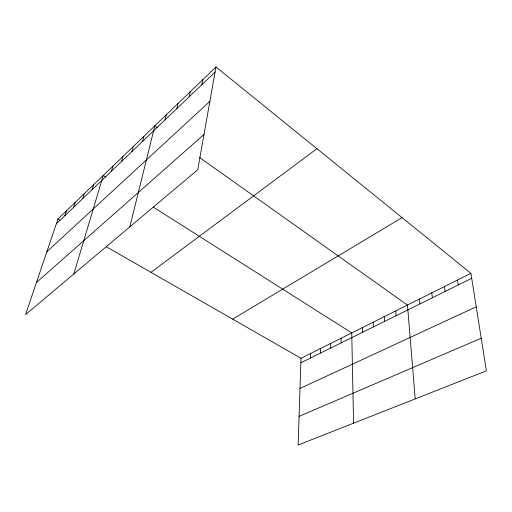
<?xml version="1.0" encoding="UTF-8"?>
<svg xmlns="http://www.w3.org/2000/svg" width="512" height="512" viewBox="0 0 512 512"><rect width="100%" height="100%" fill="white"/><g stroke="black" fill="none" stroke-linecap="round" stroke-linejoin="round"><path stroke-width="0.77" d="M330.701 348.038L330.714 343.437M320.518 353.069L320.582 348.506M310.586 357.984L310.688 353.446M470.912 273.344L301.03 358.278L298.106 445.03L486.4 370.861L470.912 273.344L215.968 66.97L57.926 219.053L25.6 314.547L197.754 169.728L215.968 66.97M201.882 84.64L202.861 79.584M189.165 96.806L190.214 91.75M176.89 108.544L178.016 103.494M165.05 119.872L166.234 114.829M129.805 226.886L154.854 125.779L157.395 127.584M142.547 141.395L143.853 136.371M131.859 151.622L133.21 146.611M121.51 161.517L122.912 156.518M111.494 171.098L112.934 166.118M73.824 273.978L103.277 175.418L105.926 177.094M92.115 189.632L93.632 184.698M82.733 198.605L84.288 193.683M73.645 207.296L75.232 202.4M64.832 215.725L66.451 210.854M56.288 223.904L215.072 72.026M46.861 251.744L209.869 101.382M36.454 282.49L204.006 134.464M150.97 272.339L316.934 148.698M232.666 319.123L402.061 217.613M300.883 362.784L471.699 278.317M300.013 388.448L476.23 306.829M299.072 416.371L481.216 338.221M57.926 219.053L60 220.243M106.355 246.784L301.03 358.278M153.421 207.206L351.744 332.922L353.555 423.187M199.526 157.485L407.456 305.069L415.213 398.899M457.523 280.032L458.227 284.979M444.499 286.547L445.12 291.456M431.821 292.883L432.365 297.766M419.482 299.053L419.949 303.904M395.744 310.925L396.077 315.712M384.326 316.634L384.595 321.389M373.197 322.195L373.402 326.925M362.336 327.622L362.49 332.32M341.101 338.246L341.139 342.874"/></g></svg>
